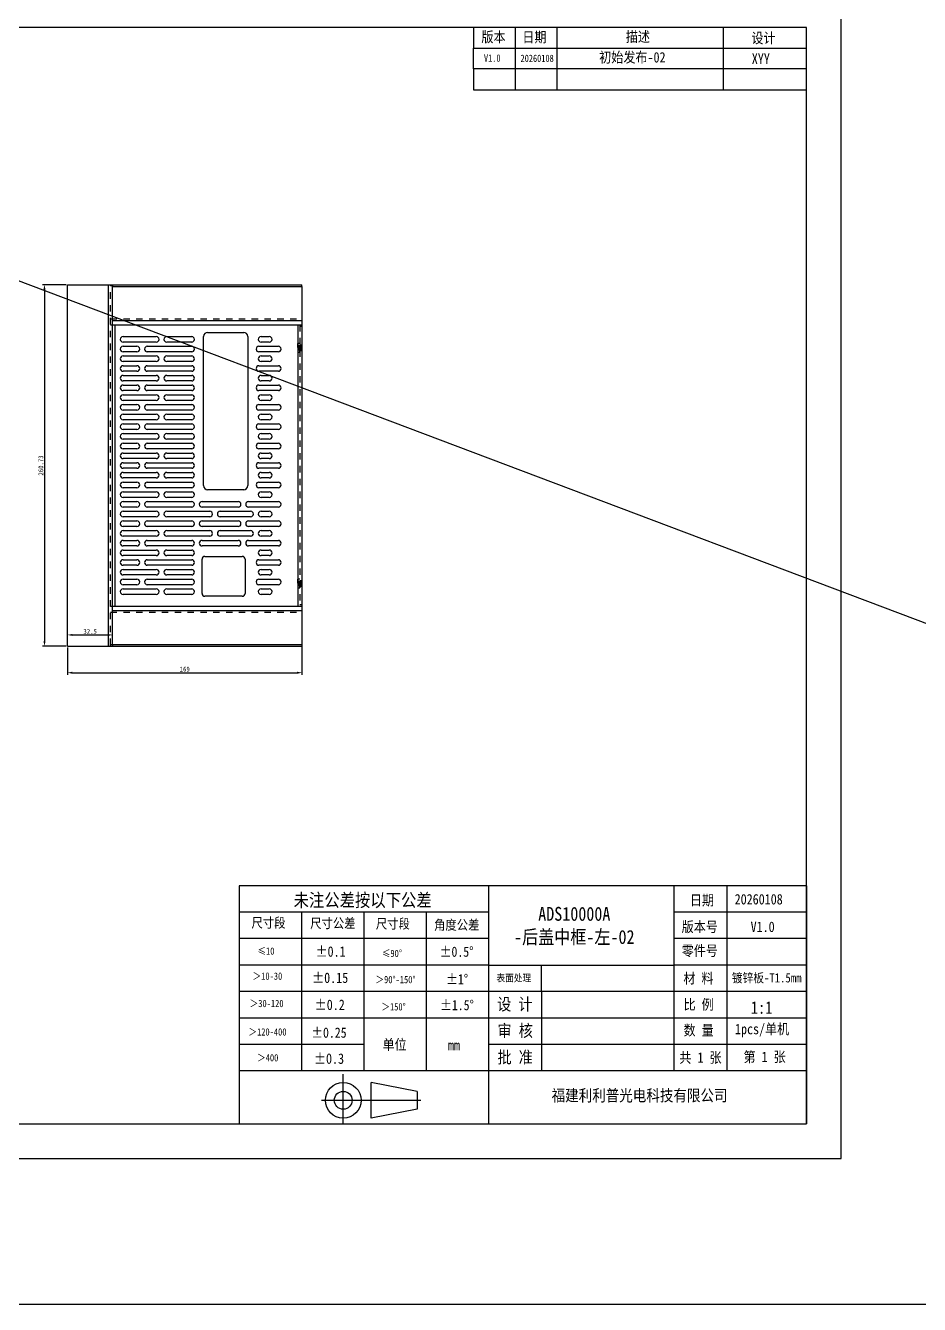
# Model space of a CAD drawing. Header units: millimetres. Extents: x -177 to 18421, y -5017 to 3255.
# Drawn here: x 9944 to 10588, y -305 to 617 of the extents above; entities that cross this region are included whole.
import ezdxf

# ---------------------------------------------------------------- set-up
doc = ezdxf.new("R2010")
doc.units = ezdxf.units.MM
doc.header["$LTSCALE"] = 46.255
doc.header["$PDMODE"] = 3
doc.header["$PDSIZE"] = 8
doc.linetypes.add('HIDDEN', pattern=[0.2, 0.1, -0.1])
doc.layers.get('0').update_dxf_attribs({"linetype": 'CONTINUOUS'})
doc.layers.get('Defpoints').update_dxf_attribs({"linetype": 'CONTINUOUS'})
doc.layers.add('02___PRT_ALL_AXES', color=7, linetype='CONTINUOUS')
doc.layers.add('DEFAULT_2', color=8, linetype='HIDDEN')
doc.styles.get("Standard").update_dxf_attribs({"font": 'txt', "width": 0.85})
doc.styles.add('TEXTSTYLE_1', font='gdt', dxfattribs={"width": 0.8})
doc.dimstyles.new('DIMSTYLE_1', dxfattribs={"dimtxt": 3.5, "dimasz": 3.5, "dimexe": 1.5, "dimexo": 1, "dimgap": 0.875, "dimtad": 1, "dimdsep": 46, "dimtxsty": 'Standard', "dimblk": '_FILLED', "dimcen": 0.09, "dimadec": 0, "dimazin": 0, "dimtp": 0.01, "dimtm": 0.01, "dimtfac": 1, "dimtofl": 0, "dimtmove": 0, "dimatfit": 3, "dimldrblk": '_FILLED', "dimfxl": 0, "dimtolj": 1, "dimarcsym": 0})

# ---------------------------------------------------------------- blocks, each defined once
blk = doc.blocks.new('_FILLED')
at = {"color": 0, "linetype": 'ByBlock'}
blk.add_solid([(0, 0), (-1, 0.21), (-1, -0.21)], dxfattribs=at)
blk = doc.blocks.new('*D163')
at = {"color": 0, "linetype": 'Continuous', "lineweight": -2, "transparency": 16777216}
for p, q in [((9972.97, 430.4), (9955.78, 430.4)), ((9957.28, 426.9), (9957.28, 173.17)), ((9972.97, 169.67), (9955.78, 169.67))]:
    blk.add_line(p, q, dxfattribs=at)
at = {"layer": 'Defpoints', "color": 0, "linetype": 'Continuous', "transparency": 16777216}
for p in [(9973.97, 430.4), (9957.28, 169.67), (9973.97, 169.67)]:
    blk.add_point(p, dxfattribs=at)
at = {"color": 0, "linetype": 'Continuous', "lineweight": -2, "transparency": 16777216, "xscale": 3.5, "yscale": 3.5, "zscale": 3.5}
for p, rotation in [((9957.28, 430.4), 90), ((9957.28, 169.67), 270)]:
    blk.add_blockref('_FILLED', p, dxfattribs=dict(at, rotation=rotation))
at = {"color": 0, "linetype": 'Continuous', "transparency": 16777216, "insert": (9952.9, 300.04), "char_height": 3.5, "width": 25.5, "attachment_point": 2, "rotation": 90}
blk.add_mtext('\\A1;260.73', dxfattribs=at)
blk = doc.blocks.new('*D164')
at = {"color": 0, "linetype": 'Continuous', "lineweight": -2, "transparency": 16777216}
for p, q in [((9973.97, 170.67), (9973.97, 179.28)), ((9977.47, 177.78), (10002.97, 177.78)), ((10006.47, 171.54), (10006.47, 179.28))]:
    blk.add_line(p, q, dxfattribs=at)
at = {"layer": 'Defpoints', "color": 0, "linetype": 'Continuous', "transparency": 16777216}
for p in [(10006.47, 177.78), (9973.97, 169.67), (10006.47, 170.54)]:
    blk.add_point(p, dxfattribs=at)
at = {"color": 0, "linetype": 'Continuous', "lineweight": -2, "transparency": 16777216, "xscale": 3.5, "yscale": 3.5, "zscale": 3.5, "rotation": 180}
blk.add_blockref('_FILLED', (9973.97, 177.78), dxfattribs=at)
at = {"color": 0, "linetype": 'Continuous', "lineweight": -2, "transparency": 16777216, "xscale": 3.5, "yscale": 3.5, "zscale": 3.5}
blk.add_blockref('_FILLED', (10006.47, 177.78), dxfattribs=at)
at = {"color": 0, "linetype": 'Continuous', "transparency": 16777216, "insert": (9990.22, 182.15), "char_height": 3.5, "width": 17, "attachment_point": 2}
blk.add_mtext('\\A1;32.5', dxfattribs=at)
blk = doc.blocks.new('*D167')
at = {"color": 0, "linetype": 'Continuous', "lineweight": -2, "transparency": 16777216}
for p, q in [((9973.97, 168.67), (9973.97, 149.03)), ((10142.97, 169.97), (10142.97, 149.03)), ((9977.47, 150.53), (10139.47, 150.53))]:
    blk.add_line(p, q, dxfattribs=at)
at = {"layer": 'Defpoints', "color": 0, "linetype": 'Continuous', "transparency": 16777216}
for p in [(9973.97, 169.67), (10142.97, 170.97), (10142.97, 150.53)]:
    blk.add_point(p, dxfattribs=at)
at = {"color": 0, "linetype": 'Continuous', "lineweight": -2, "transparency": 16777216, "xscale": 3.5, "yscale": 3.5, "zscale": 3.5, "rotation": 180}
blk.add_blockref('_FILLED', (9973.97, 150.53), dxfattribs=at)
at = {"color": 0, "linetype": 'Continuous', "lineweight": -2, "transparency": 16777216, "xscale": 3.5, "yscale": 3.5, "zscale": 3.5}
blk.add_blockref('_FILLED', (10142.97, 150.53), dxfattribs=at)
at = {"color": 0, "linetype": 'Continuous', "transparency": 16777216, "insert": (10058.47, 154.9), "char_height": 3.5, "width": 12.75, "attachment_point": 2}
blk.add_mtext('\\A1;169', dxfattribs=at)

msp = doc.modelspace()

# ---------------------------------------------------------------- linework, layer by layer
for p, q in [((3572.303, 2835.974), (11895.066, -305.175)), ((10296.826, 616.068), (10296.826, 571.068)), ((10326.826, 616.068), (10326.826, 571.068)), ((10446.826, 616.068), (10446.826, 571.068)), ((10506.826, -3.131), (10097.631, -3.131)), ((10097.631, -3.131), (10097.631, -174.932)), ((10277.631, -3.131), (10277.631, -174.932)), ((10411.19, -3.131), (10411.19, -136.754)), ((10449.559, -3.131), (10449.559, -136.118)), ((10506.826, -3.131), (10506.826, -174.932)), ((10277.631, -22.22), (10097.631, -22.22)), ((10142.631, -22.22), (10142.631, -136.728)), ((10187.631, -22.22), (10187.631, -136.728)), ((10232.631, -22.22), (10232.631, -136.728)), ((10506.826, -22.22), (10411.19, -22.22)), ((10277.631, -41.309), (10097.631, -41.309)), ((10506.826, -41.309), (10411.19, -41.309)), ((10277.631, -60.398), (10097.631, -60.398)), ((10277.631, -60.398), (10411.19, -60.398)), ((10315.809, -79.487), (10315.809, -60.398)), ((10506.826, -60.398), (10411.19, -60.398)), ((10277.631, -79.487), (10097.631, -79.487)), ((10506.826, -79.487), (10277.631, -79.487)), ((10315.809, -79.487), (10315.809, -136.754)), ((10506.826, -98.576), (10097.631, -98.576)), ((10187.631, -117.639), (10097.631, -117.639)), ((10506.826, -117.665), (10277.631, -117.665)), ((10277.631, -136.728), (10097.631, -136.728)), ((10506.826, -136.754), (10277.631, -136.754)), ((10226.064, -151.485), (10192.988, -145.05)), ((10226.064, -151.485), (10226.064, -164.356)), ((10226.064, -164.356), (10192.988, -170.791)), ((10097.631, -174.932), (10506.826, -174.932))]:
    msp.add_line(p, q)
at = {"color": 7, "linetype": 'Continuous'}
for p, q in [((10531.826, -199.932), (10531.826, 641.068)), ((10006.467, 429.105), (10006.467, 430.404)), ((10006.467, 430.404), (10142.967, 430.404)), ((10142.967, 429.105), (10142.967, 430.404)), ((10006.467, 170.971), (10006.467, 169.672)), ((10006.467, 169.672), (10142.967, 169.672)), ((10142.967, 170.971), (10142.967, 169.672)), ((9342.826, -199.932), (10531.826, -199.932))]:
    msp.add_line(p, q, dxfattribs=at)
at = {"color": 3, "linetype": 'Continuous'}
for p, q in [((9973.967, 169.672), (9973.967, 430.404)), ((9973.967, 430.404), (10006.065, 430.404)), ((10003.467, 169.672), (10003.467, 430.404)), ((10006.467, 170.971), (10006.467, 429.105)), ((10006.467, 429.105), (10142.967, 429.105)), ((10142.967, 429.105), (10142.967, 170.971)), ((10006.467, 404.625), (10142.967, 404.625)), ((10006.467, 401.421), (10142.967, 401.421)), ((10007.967, 401.421), (10007.967, 198.655)), ((10139.967, 401.421), (10139.967, 198.655)), ((10013.967, 393.021), (10037.967, 393.021)), ((10037.967, 389.021), (10013.967, 389.021)), ((10045.467, 393.021), (10063.467, 393.021)), ((10063.467, 389.021), (10045.467, 389.021)), ((10071.967, 285.538), (10071.967, 393.038)), ((10074.967, 396.038), (10100.967, 396.038)), ((10103.967, 393.038), (10103.967, 285.538)), ((10113.467, 393.021), (10119.467, 393.021)), ((10119.467, 389.021), (10113.467, 389.021)), ((10013.967, 386.021), (10023.967, 386.021)), ((10023.967, 382.021), (10013.967, 382.021)), ((10013.967, 379.021), (10037.967, 379.021)), ((10031.467, 386.021), (10063.467, 386.021)), ((10063.467, 382.021), (10031.467, 382.021)), ((10045.467, 379.021), (10063.467, 379.021)), ((10111.967, 386.021), (10125.967, 386.021)), ((10125.967, 382.021), (10111.967, 382.021)), ((10113.467, 379.021), (10119.467, 379.021)), ((10037.967, 375.021), (10013.967, 375.021)), ((10013.967, 372.021), (10023.967, 372.021)), ((10031.467, 372.021), (10063.467, 372.021)), ((10063.467, 375.021), (10045.467, 375.021)), ((10111.967, 372.021), (10125.967, 372.021)), ((10119.467, 375.021), (10113.467, 375.021)), ((10023.967, 368.021), (10013.967, 368.021)), ((10013.967, 365.021), (10037.967, 365.021)), ((10037.967, 361.021), (10013.967, 361.021)), ((10063.467, 368.021), (10031.467, 368.021)), ((10045.467, 365.021), (10063.467, 365.021)), ((10063.467, 361.021), (10045.467, 361.021)), ((10125.967, 368.021), (10111.967, 368.021)), ((10113.467, 365.021), (10119.467, 365.021)), ((10119.467, 361.021), (10113.467, 361.021)), ((10013.967, 358.021), (10023.967, 358.021)), ((10023.967, 354.021), (10013.967, 354.021)), ((10013.967, 351.021), (10037.967, 351.021)), ((10031.467, 358.021), (10063.467, 358.021)), ((10063.467, 354.021), (10031.467, 354.021)), ((10045.467, 351.021), (10063.467, 351.021)), ((10111.967, 358.021), (10125.967, 358.021)), ((10125.967, 354.021), (10111.967, 354.021)), ((10113.467, 351.021), (10119.467, 351.021)), ((10037.967, 347.021), (10013.967, 347.021)), ((10013.967, 344.021), (10023.967, 344.021)), ((10031.467, 344.021), (10063.467, 344.021)), ((10063.467, 347.021), (10045.467, 347.021)), ((10111.967, 344.021), (10125.967, 344.021)), ((10119.467, 347.021), (10113.467, 347.021)), ((10023.967, 340.021), (10013.967, 340.021)), ((10013.967, 337.021), (10037.967, 337.021)), ((10037.967, 333.021), (10013.967, 333.021)), ((10063.467, 340.021), (10031.467, 340.021)), ((10045.467, 337.021), (10063.467, 337.021)), ((10063.467, 333.021), (10045.467, 333.021)), ((10125.967, 340.021), (10111.967, 340.021)), ((10113.467, 337.021), (10119.467, 337.021)), ((10119.467, 333.021), (10113.467, 333.021)), ((10013.967, 330.021), (10023.967, 330.021)), ((10023.967, 326.021), (10013.967, 326.021)), ((10013.967, 323.021), (10037.967, 323.021)), ((10031.467, 330.021), (10063.467, 330.021)), ((10063.467, 326.021), (10031.467, 326.021)), ((10045.467, 323.021), (10063.467, 323.021)), ((10111.967, 330.021), (10125.967, 330.021)), ((10125.967, 326.021), (10111.967, 326.021)), ((10113.467, 323.021), (10119.467, 323.021)), ((10037.967, 319.021), (10013.967, 319.021)), ((10013.967, 316.021), (10023.967, 316.021)), ((10031.467, 316.021), (10063.467, 316.021)), ((10063.467, 319.021), (10045.467, 319.021)), ((10111.967, 316.021), (10125.967, 316.021)), ((10119.467, 319.021), (10113.467, 319.021)), ((10023.967, 312.021), (10013.967, 312.021)), ((10013.967, 309.021), (10037.967, 309.021)), ((10037.967, 305.021), (10013.967, 305.021)), ((10063.467, 312.021), (10031.467, 312.021)), ((10045.467, 309.021), (10063.467, 309.021)), ((10063.467, 305.021), (10045.467, 305.021)), ((10125.967, 312.021), (10111.967, 312.021)), ((10113.467, 309.021), (10119.467, 309.021)), ((10119.467, 305.021), (10113.467, 305.021)), ((10013.967, 302.021), (10023.967, 302.021)), ((10023.967, 298.021), (10013.967, 298.021)), ((10031.467, 302.021), (10063.467, 302.021)), ((10063.467, 298.021), (10031.467, 298.021)), ((10111.967, 302.021), (10125.967, 302.021)), ((10125.967, 298.021), (10111.967, 298.021)), ((10013.967, 295.021), (10037.967, 295.021)), ((10037.967, 291.021), (10013.967, 291.021)), ((10013.967, 288.021), (10023.967, 288.021)), ((10031.467, 288.021), (10063.467, 288.021)), ((10045.467, 295.021), (10063.467, 295.021)), ((10063.467, 291.021), (10045.467, 291.021)), ((10111.967, 288.021), (10125.967, 288.021)), ((10113.467, 295.021), (10119.467, 295.021)), ((10119.467, 291.021), (10113.467, 291.021)), ((10023.967, 284.021), (10013.967, 284.021)), ((10013.967, 281.021), (10037.967, 281.021)), ((10037.967, 277.021), (10013.967, 277.021)), ((10063.467, 284.021), (10031.467, 284.021)), ((10045.467, 281.021), (10063.467, 281.021)), ((10063.467, 277.021), (10045.467, 277.021)), ((10100.967, 282.538), (10074.967, 282.538)), ((10125.967, 284.021), (10111.967, 284.021)), ((10113.467, 281.021), (10119.467, 281.021)), ((10119.467, 277.021), (10113.467, 277.021)), ((10013.967, 274.021), (10023.967, 274.021)), ((10023.967, 270.021), (10013.967, 270.021)), ((10031.467, 274.021), (10063.467, 274.021)), ((10063.467, 270.021), (10031.467, 270.021)), ((10070.967, 274.021), (10096.967, 274.021)), ((10096.967, 270.021), (10070.967, 270.021)), ((10104.467, 274.021), (10125.967, 274.021)), ((10125.967, 270.021), (10104.467, 270.021)), ((10013.967, 267.021), (10037.967, 267.021)), ((10037.967, 263.021), (10013.967, 263.021)), ((10013.967, 260.021), (10023.967, 260.021)), ((10031.467, 260.021), (10063.467, 260.021)), ((10045.467, 267.021), (10076.467, 267.021)), ((10076.467, 263.021), (10045.467, 263.021)), ((10070.967, 260.021), (10096.967, 260.021)), ((10083.967, 267.021), (10105.967, 267.021)), ((10105.967, 263.021), (10083.967, 263.021)), ((10104.467, 260.021), (10125.967, 260.021)), ((10113.467, 267.021), (10119.467, 267.021)), ((10119.467, 263.021), (10113.467, 263.021)), ((10023.967, 256.021), (10013.967, 256.021)), ((10013.967, 253.021), (10037.967, 253.021)), ((10063.467, 256.021), (10031.467, 256.021)), ((10045.467, 253.021), (10076.467, 253.021)), ((10096.967, 256.021), (10070.967, 256.021)), ((10083.967, 253.021), (10105.967, 253.021)), ((10125.967, 256.021), (10104.467, 256.021)), ((10113.467, 253.021), (10119.467, 253.021)), ((10037.967, 249.021), (10013.967, 249.021)), ((10013.967, 246.021), (10023.967, 246.021)), ((10023.967, 242.021), (10013.967, 242.021)), ((10031.467, 246.021), (10063.467, 246.021)), ((10063.467, 242.021), (10031.467, 242.021)), ((10076.467, 249.021), (10045.467, 249.021)), ((10070.967, 246.021), (10096.967, 246.021)), ((10096.967, 242.021), (10070.967, 242.021)), ((10105.967, 249.021), (10083.967, 249.021)), ((10104.467, 246.021), (10125.967, 246.021)), ((10125.967, 242.021), (10104.467, 242.021)), ((10119.467, 249.021), (10113.467, 249.021)), ((10013.967, 239.021), (10037.967, 239.021)), ((10037.967, 235.021), (10013.967, 235.021)), ((10013.967, 232.021), (10023.967, 232.021)), ((10031.467, 232.021), (10063.467, 232.021)), ((10045.467, 239.021), (10063.467, 239.021)), ((10063.467, 235.021), (10045.467, 235.021)), ((10070.967, 207.638), (10070.967, 232.438)), ((10072.967, 234.438), (10099.967, 234.438)), ((10101.967, 232.438), (10101.967, 207.638)), ((10111.967, 232.021), (10125.967, 232.021)), ((10113.467, 239.021), (10119.467, 239.021)), ((10119.467, 235.021), (10113.467, 235.021)), ((10023.967, 228.021), (10013.967, 228.021)), ((10013.967, 225.021), (10037.967, 225.021)), ((10063.467, 228.021), (10031.467, 228.021)), ((10045.467, 225.021), (10063.467, 225.021)), ((10125.967, 228.021), (10111.967, 228.021)), ((10113.467, 225.021), (10119.467, 225.021)), ((10037.967, 221.021), (10013.967, 221.021)), ((10013.967, 218.021), (10023.967, 218.021)), ((10023.967, 214.021), (10013.967, 214.021)), ((10031.467, 218.021), (10063.467, 218.021)), ((10063.467, 214.021), (10031.467, 214.021)), ((10063.467, 221.021), (10045.467, 221.021)), ((10111.967, 218.021), (10125.967, 218.021)), ((10125.967, 214.021), (10111.967, 214.021)), ((10119.467, 221.021), (10113.467, 221.021)), ((10013.967, 211.021), (10037.967, 211.021)), ((10037.967, 207.021), (10013.967, 207.021)), ((10045.467, 211.021), (10063.467, 211.021)), ((10063.467, 207.021), (10045.467, 207.021)), ((10099.967, 205.638), (10072.967, 205.638)), ((10113.467, 211.021), (10119.467, 211.021)), ((10119.467, 207.021), (10113.467, 207.021)), ((10006.467, 198.655), (10142.967, 198.655)), ((10006.467, 195.451), (10142.967, 195.451)), ((9973.967, 169.672), (10006.065, 169.672)), ((10006.467, 170.971), (10142.967, 170.971))]:
    msp.add_line(p, q, dxfattribs=at)
at = {"lineweight": -3}
for p, q in [((10172.778, -174.371), (10172.778, -139.019)), ((10192.988, -170.791), (10192.988, -145.05)), ((10157.069, -157.921), (10228.854, -157.921))]:
    msp.add_line(p, q, dxfattribs=at)
msp.add_lwpolyline([(3572.303, 2835.974), (11895.066, 2835.974), (11895.066, -305.175), (3572.303, -305.175)], close=True)
at = {"color": 7, "linetype": 'Continuous'}
msp.add_lwpolyline([(9367.826, -174.932), (10506.826, -174.932), (10506.826, 616.068), (9367.826, 616.068)], close=True, dxfattribs=at)
for points in [[(10506.826, 586.068), (10266.826, 586.068), (10266.826, 571.068), (10506.826, 571.068), (10506.826, 616.068), (10266.826, 616.068), (10266.826, 601.068)], [(10266.826, 586.068), (10266.826, 601.068), (10506.826, 601.068)]]:
    msp.add_lwpolyline(points)
at = {"lineweight": -3}
for radius in [12.871, 6.435]:
    msp.add_circle((10172.778, -157.921), radius, dxfattribs=at)
at = {"color": 3, "linetype": 'Continuous'}
for centre, radius, start, end in [((10013.967, 391.021), 2, 90, 270), ((10037.967, 391.021), 2, 270, 90), ((10045.467, 391.021), 2, 90, 270), ((10063.467, 391.021), 2, 270, 90), ((10074.967, 393.038), 3, 90, 180), ((10100.967, 393.038), 3, 0, 90), ((10113.467, 391.021), 2, 90, 270), ((10119.467, 391.021), 2, 270, 90), ((10013.967, 384.021), 2, 90, 270), ((10013.967, 377.021), 2, 90, 270), ((10023.967, 384.021), 2, 270, 90), ((10031.467, 384.021), 2, 90, 270), ((10037.967, 377.021), 2, 270, 90), ((10045.467, 377.021), 2, 90, 270), ((10063.467, 384.021), 2, 270, 90), ((10063.467, 377.021), 2, 270, 90), ((10111.967, 384.021), 2, 90, 270), ((10113.467, 377.021), 2, 90, 270), ((10119.467, 377.021), 2, 270, 90), ((10125.967, 384.021), 2, 270, 90), ((10013.967, 370.021), 2, 90, 270), ((10023.967, 370.021), 2, 270, 90), ((10031.467, 370.021), 2, 90, 270), ((10063.467, 370.021), 2, 270, 90), ((10111.967, 370.021), 2, 90, 270), ((10125.967, 370.021), 2, 270, 90), ((10013.967, 363.021), 2, 90, 270), ((10037.967, 363.021), 2, 270, 90), ((10045.467, 363.021), 2, 90, 270), ((10063.467, 363.021), 2, 270, 90), ((10113.467, 363.021), 2, 90, 270), ((10119.467, 363.021), 2, 270, 90), ((10013.967, 356.021), 2, 90, 270), ((10013.967, 349.021), 2, 90, 270), ((10023.967, 356.021), 2, 270, 90), ((10031.467, 356.021), 2, 90, 270), ((10037.967, 349.021), 2, 270, 90), ((10045.467, 349.021), 2, 90, 270), ((10063.467, 356.021), 2, 270, 90), ((10063.467, 349.021), 2, 270, 90), ((10111.967, 356.021), 2, 90, 270), ((10113.467, 349.021), 2, 90, 270), ((10119.467, 349.021), 2, 270, 90), ((10125.967, 356.021), 2, 270, 90), ((10013.967, 342.021), 2, 90, 270), ((10023.967, 342.021), 2, 270, 90), ((10031.467, 342.021), 2, 90, 270), ((10063.467, 342.021), 2, 270, 90), ((10111.967, 342.021), 2, 90, 270), ((10125.967, 342.021), 2, 270, 90), ((10013.967, 335.021), 2, 90, 270), ((10037.967, 335.021), 2, 270, 90), ((10045.467, 335.021), 2, 90, 270), ((10063.467, 335.021), 2, 270, 90), ((10113.467, 335.021), 2, 90, 270), ((10119.467, 335.021), 2, 270, 90), ((10013.967, 328.021), 2, 90, 270), ((10013.967, 321.021), 2, 90, 270), ((10023.967, 328.021), 2, 270, 90), ((10031.467, 328.021), 2, 90, 270), ((10037.967, 321.021), 2, 270, 90), ((10045.467, 321.021), 2, 90, 270), ((10063.467, 328.021), 2, 270, 90), ((10063.467, 321.021), 2, 270, 90), ((10111.967, 328.021), 2, 90, 270), ((10113.467, 321.021), 2, 90, 270), ((10119.467, 321.021), 2, 270, 90), ((10125.967, 328.021), 2, 270, 90), ((10013.967, 314.021), 2, 90, 270), ((10023.967, 314.021), 2, 270, 90), ((10031.467, 314.021), 2, 90, 270), ((10063.467, 314.021), 2, 270, 90), ((10111.967, 314.021), 2, 90, 270), ((10125.967, 314.021), 2, 270, 90), ((10013.967, 307.021), 2, 90, 270), ((10037.967, 307.021), 2, 270, 90), ((10045.467, 307.021), 2, 90, 270), ((10063.467, 307.021), 2, 270, 90), ((10113.467, 307.021), 2, 90, 270), ((10119.467, 307.021), 2, 270, 90), ((10013.967, 300.021), 2, 90, 270), ((10023.967, 300.021), 2, 270, 90), ((10031.467, 300.021), 2, 90, 270), ((10063.467, 300.021), 2, 270, 90), ((10111.967, 300.021), 2, 90, 270), ((10125.967, 300.021), 2, 270, 90), ((10013.967, 293.021), 2, 90, 270), ((10013.967, 286.021), 2, 90, 270), ((10023.967, 286.021), 2, 270, 90), ((10031.467, 286.021), 2, 90, 270), ((10037.967, 293.021), 2, 270, 90), ((10045.467, 293.021), 2, 90, 270), ((10063.467, 293.021), 2, 270, 90), ((10063.467, 286.021), 2, 270, 90), ((10111.967, 286.021), 2, 90, 270), ((10113.467, 293.021), 2, 90, 270), ((10119.467, 293.021), 2, 270, 90), ((10125.967, 286.021), 2, 270, 90), ((10013.967, 279.021), 2, 90, 270), ((10037.967, 279.021), 2, 270, 90), ((10045.467, 279.021), 2, 90, 270), ((10063.467, 279.021), 2, 270, 90), ((10074.967, 285.538), 3, 180, 270), ((10100.967, 285.538), 3, 270, 0), ((10113.467, 279.021), 2, 90, 270), ((10119.467, 279.021), 2, 270, 90), ((10013.967, 272.021), 2, 90, 270), ((10023.967, 272.021), 2, 270, 90), ((10031.467, 272.021), 2, 90, 270), ((10063.467, 272.021), 2, 270, 90), ((10070.967, 272.021), 2, 90, 270), ((10096.967, 272.021), 2, 270, 90), ((10104.467, 272.021), 2, 90, 270), ((10125.967, 272.021), 2, 270, 90), ((10013.967, 265.021), 2, 90, 270), ((10013.967, 258.021), 2, 90, 270), ((10023.967, 258.021), 2, 270, 90), ((10031.467, 258.021), 2, 90, 270), ((10037.967, 265.021), 2, 270, 90), ((10045.467, 265.021), 2, 90, 270), ((10063.467, 258.021), 2, 270, 90), ((10070.967, 258.021), 2, 90, 270), ((10076.467, 265.021), 2, 270, 90), ((10083.967, 265.021), 2, 90, 270), ((10096.967, 258.021), 2, 270, 90), ((10104.467, 258.021), 2, 90, 270), ((10105.967, 265.021), 2, 270, 90), ((10113.467, 265.021), 2, 90, 270), ((10119.467, 265.021), 2, 270, 90), ((10125.967, 258.021), 2, 270, 90), ((10013.967, 251.021), 2, 90, 270), ((10037.967, 251.021), 2, 270, 90), ((10045.467, 251.021), 2, 90, 270), ((10076.467, 251.021), 2, 270, 90), ((10083.967, 251.021), 2, 90, 270), ((10105.967, 251.021), 2, 270, 90), ((10113.467, 251.021), 2, 90, 270), ((10119.467, 251.021), 2, 270, 90), ((10013.967, 244.021), 2, 90, 270), ((10023.967, 244.021), 2, 270, 90), ((10031.467, 244.021), 2, 90, 270), ((10063.467, 244.021), 2, 270, 90), ((10070.967, 244.021), 2, 90, 270), ((10096.967, 244.021), 2, 270, 90), ((10104.467, 244.021), 2, 90, 270), ((10125.967, 244.021), 2, 270, 90), ((10013.967, 237.021), 2, 90, 270), ((10013.967, 230.021), 2, 90, 270), ((10023.967, 230.021), 2, 270, 90), ((10031.467, 230.021), 2, 90, 270), ((10037.967, 237.021), 2, 270, 90), ((10045.467, 237.021), 2, 90, 270), ((10063.467, 237.021), 2, 270, 90), ((10063.467, 230.021), 2, 270, 90), ((10072.967, 232.438), 2, 90, 180), ((10099.967, 232.438), 2, 0, 90), ((10111.967, 230.021), 2, 90, 270), ((10113.467, 237.021), 2, 90, 270), ((10119.467, 237.021), 2, 270, 90), ((10125.967, 230.021), 2, 270, 90), ((10013.967, 223.021), 2, 90, 270), ((10037.967, 223.021), 2, 270, 90), ((10045.467, 223.021), 2, 90, 270), ((10063.467, 223.021), 2, 270, 90), ((10113.467, 223.021), 2, 90, 270), ((10119.467, 223.021), 2, 270, 90), ((10013.967, 216.021), 2, 90, 270), ((10023.967, 216.021), 2, 270, 90), ((10031.467, 216.021), 2, 90, 270), ((10063.467, 216.021), 2, 270, 90), ((10111.967, 216.021), 2, 90, 270), ((10125.967, 216.021), 2, 270, 90), ((10013.967, 209.021), 2, 90, 270), ((10037.967, 209.021), 2, 270, 90), ((10045.467, 209.021), 2, 90, 270), ((10063.467, 209.021), 2, 270, 90), ((10072.967, 207.638), 2, 180, 270), ((10099.967, 207.638), 2, 270, 0), ((10113.467, 209.021), 2, 90, 270), ((10119.467, 209.021), 2, 270, 90)]:
    msp.add_arc(centre, radius, start, end, dxfattribs=at)
for points in [[(10006.065, 430.404), (10006.183, 430.286), (10006.287, 430.15), (10006.359, 429.999)], [(10006.065, 169.672), (10006.183, 169.79), (10006.287, 169.927), (10006.359, 170.077)]]:
    msp.add_open_spline(points, degree=3, dxfattribs=at)
at = {"layer": '02___PRT_ALL_AXES', "color": 8, "linetype": 'HIDDEN'}
for p, q in [((10139.967, 388.213), (10141.467, 388.213)), ((10141.467, 381.863), (10141.467, 388.213)), ((10139.967, 385.038), (10139.967, 381.863)), ((10139.967, 381.863), (10141.467, 381.863)), ((10140.267, 386.538), (10142.837, 386.538)), ((10140.267, 383.538), (10142.837, 383.538)), ((10141.467, 387.148), (10142.317, 387.148)), ((10141.467, 387.138), (10142.967, 387.138)), ((10142.967, 385.038), (10141.467, 385.038)), ((10141.467, 382.938), (10142.967, 382.938)), ((10141.467, 382.928), (10142.317, 382.928)), ((10142.317, 386.948), (10142.707, 387.148)), ((10142.317, 382.928), (10142.317, 387.148)), ((10142.317, 383.128), (10142.707, 382.928)), ((10142.707, 387.148), (10142.707, 382.928)), ((10142.707, 387.148), (10142.837, 387.148)), ((10142.707, 382.928), (10142.837, 382.928)), ((10142.837, 382.928), (10142.837, 387.148)), ((10142.967, 382.938), (10142.967, 387.138)), ((10139.967, 218.213), (10141.467, 218.213)), ((10139.967, 215.038), (10139.967, 211.863)), ((10140.267, 216.538), (10142.837, 216.538)), ((10140.267, 213.538), (10142.837, 213.538)), ((10141.467, 211.863), (10141.467, 218.213)), ((10141.467, 217.148), (10142.317, 217.148)), ((10141.467, 217.138), (10142.967, 217.138)), ((10142.967, 215.038), (10141.467, 215.038)), ((10141.467, 212.938), (10142.967, 212.938)), ((10141.467, 212.928), (10142.317, 212.928)), ((10142.317, 212.928), (10142.317, 217.148)), ((10142.317, 216.948), (10142.707, 217.148)), ((10142.317, 213.128), (10142.707, 212.928)), ((10142.707, 217.148), (10142.837, 217.148)), ((10142.707, 217.148), (10142.707, 212.928)), ((10142.707, 212.928), (10142.837, 212.928)), ((10142.837, 212.928), (10142.837, 217.148)), ((10142.967, 212.938), (10142.967, 217.138)), ((10139.967, 211.863), (10141.467, 211.863))]:
    msp.add_line(p, q, dxfattribs=at)
at = {"layer": 'DEFAULT_2', "color": 8, "linetype": 'HIDDEN'}
for p, q in [((10004.967, 170.538), (10004.967, 429.538)), ((10006.467, 429.538), (10004.967, 429.538)), ((10004.967, 405.925), (10142.967, 405.925)), ((10004.967, 401.421), (10006.467, 401.421)), ((10141.467, 401.421), (10141.467, 198.655)), ((10141.467, 400.421), (10142.967, 400.421)), ((10139.967, 388.062), (10140.017, 388.062)), ((10139.967, 387.97), (10140.017, 387.97)), ((10139.967, 387.894), (10140.017, 387.894)), ((10139.967, 387.84), (10140.017, 387.84)), ((10139.967, 387.803), (10140.017, 387.803)), ((10139.967, 387.522), (10140.017, 387.522)), ((10139.967, 387.472), (10140.017, 387.472)), ((10140.017, 385.775), (10140.017, 388.062)), ((10139.967, 387.457), (10140.017, 387.457)), ((10139.967, 387.439), (10140.017, 387.439)), ((10139.967, 387.398), (10140.017, 387.398)), ((10139.967, 387.396), (10140.017, 387.396)), ((10139.967, 387.392), (10140.017, 387.392)), ((10139.967, 387.391), (10140.017, 387.391)), ((10139.967, 387.373), (10140.017, 387.373)), ((10139.967, 387.37), (10140.017, 387.37)), ((10139.967, 387.366), (10140.017, 387.366)), ((10139.967, 387.364), (10140.017, 387.364)), ((10139.967, 387.362), (10140.017, 387.362)), ((10139.967, 387.358), (10140.017, 387.358)), ((10139.967, 387.33), (10140.017, 387.33)), ((10139.967, 387.324), (10140.017, 387.324)), ((10139.967, 387.317), (10140.017, 387.317)), ((10139.967, 387.315), (10140.017, 387.315)), ((10139.967, 387.303), (10140.017, 387.303)), ((10139.967, 387.287), (10140.017, 387.287)), ((10139.967, 387.281), (10140.017, 387.281)), ((10139.967, 387.274), (10140.017, 387.274)), ((10139.967, 387.274), (10140.017, 387.274)), ((10139.967, 387.262), (10140.017, 387.262)), ((10139.967, 387.262), (10140.017, 387.262)), ((10139.967, 387.254), (10140.017, 387.254)), ((10139.967, 387.236), (10140.017, 387.236)), ((10139.967, 387.219), (10140.017, 387.219)), ((10139.967, 387.219), (10140.017, 387.219)), ((10139.967, 387.208), (10140.017, 387.208)), ((10139.967, 387.195), (10140.017, 387.195)), ((10139.967, 387.192), (10140.017, 387.192)), ((10139.967, 387.189), (10140.017, 387.189)), ((10139.967, 387.177), (10140.017, 387.177)), ((10139.967, 387.177), (10140.017, 387.177)), ((10139.967, 387.169), (10140.017, 387.169)), ((10139.967, 387.165), (10140.017, 387.165)), ((10139.967, 387.147), (10140.017, 387.147)), ((10139.967, 387.144), (10140.017, 387.144)), ((10139.967, 387.143), (10140.017, 387.143)), ((10139.967, 387.14), (10140.017, 387.14)), ((10139.967, 387.132), (10140.017, 387.132)), ((10139.967, 387.129), (10140.017, 387.129)), ((10139.967, 387.121), (10140.017, 387.121)), ((10139.967, 387.119), (10140.017, 387.119)), ((10139.967, 387.096), (10140.017, 387.096)), ((10139.967, 387.084), (10140.017, 387.084)), ((10139.967, 387.071), (10140.017, 387.071)), ((10139.967, 387.069), (10140.017, 387.069)), ((10139.967, 387.061), (10140.017, 387.061)), ((10139.967, 387.057), (10140.017, 387.057)), ((10139.967, 387.055), (10140.017, 387.055)), ((10139.967, 387.052), (10140.017, 387.052)), ((10139.967, 387.043), (10140.017, 387.043)), ((10139.967, 387.04), (10140.017, 387.04)), ((10139.967, 387.017), (10140.017, 387.017)), ((10139.967, 387.014), (10140.017, 387.014)), ((10139.967, 386.982), (10140.017, 386.982)), ((10139.967, 386.976), (10140.017, 386.976)), ((10139.967, 386.962), (10140.017, 386.962)), ((10139.967, 386.961), (10140.017, 386.961)), ((10139.967, 386.955), (10140.017, 386.955)), ((10139.967, 386.93), (10140.017, 386.93)), ((10139.967, 386.92), (10140.017, 386.92)), ((10139.967, 386.918), (10140.017, 386.918)), ((10139.967, 386.887), (10140.017, 386.887)), ((10139.967, 386.877), (10140.017, 386.877)), ((10139.967, 386.86), (10140.017, 386.86)), ((10140.267, 386.538), (10139.967, 386.838)), ((10139.967, 386.823), (10140.017, 386.823)), ((10139.967, 386.815), (10140.017, 386.815)), ((10139.967, 386.767), (10140.017, 386.767)), ((10139.967, 386.764), (10140.017, 386.764)), ((10139.967, 386.708), (10140.017, 386.708)), ((10139.967, 386.698), (10140.017, 386.698)), ((10139.967, 386.68), (10140.017, 386.68)), ((10139.967, 386.674), (10140.017, 386.674)), ((10139.967, 386.667), (10140.017, 386.667)), ((10139.967, 386.651), (10140.017, 386.651)), ((10139.967, 386.646), (10140.017, 386.646)), ((10139.967, 386.637), (10140.017, 386.637)), ((10139.967, 386.623), (10140.017, 386.623)), ((10139.967, 386.605), (10140.017, 386.605)), ((10139.967, 386.584), (10140.017, 386.584)), ((10139.967, 386.58), (10140.017, 386.58)), ((10139.967, 386.571), (10140.017, 386.571)), ((10139.967, 386.56), (10140.017, 386.56)), ((10139.967, 386.557), (10140.017, 386.557)), ((10139.967, 386.426), (10140.017, 386.426)), ((10139.967, 386.425), (10140.017, 386.425)), ((10139.967, 386.384), (10140.017, 386.384)), ((10139.967, 386.357), (10140.017, 386.357)), ((10139.967, 386.287), (10140.017, 386.287)), ((10139.967, 386.036), (10140.017, 386.036)), ((10139.967, 385.976), (10140.017, 385.976)), ((10139.967, 385.962), (10140.017, 385.962)), ((10139.967, 385.94), (10140.017, 385.94)), ((10139.967, 385.865), (10140.017, 385.865)), ((10139.967, 385.811), (10140.017, 385.811)), ((10139.967, 385.775), (10140.017, 385.775)), ((10139.967, 385.58), (10140.017, 385.58)), ((10139.967, 385.569), (10140.017, 385.569)), ((10139.967, 385.564), (10140.017, 385.564)), ((10139.967, 385.535), (10140.017, 385.535)), ((10139.967, 385.524), (10140.017, 385.524)), ((10139.967, 385.503), (10140.017, 385.503)), ((10139.967, 385.497), (10140.017, 385.497)), ((10139.967, 385.486), (10140.017, 385.486)), ((10139.967, 385.485), (10140.017, 385.485)), ((10139.967, 385.478), (10140.017, 385.478)), ((10139.967, 385.476), (10140.017, 385.476)), ((10139.967, 385.467), (10140.017, 385.467)), ((10139.967, 385.465), (10140.017, 385.465)), ((10139.967, 385.453), (10140.017, 385.453)), ((10139.967, 385.423), (10140.017, 385.423)), ((10139.967, 385.422), (10140.017, 385.422)), ((10139.967, 385.421), (10140.017, 385.421)), ((10139.967, 385.419), (10140.017, 385.419)), ((10139.967, 385.412), (10140.017, 385.412)), ((10139.967, 385.405), (10140.017, 385.405)), ((10139.967, 385.395), (10140.017, 385.395)), ((10139.967, 385.371), (10140.017, 385.371)), ((10139.967, 385.366), (10140.017, 385.366)), ((10139.967, 385.364), (10140.017, 385.364)), ((10139.967, 385.358), (10140.017, 385.358)), ((10139.967, 385.326), (10140.017, 385.326)), ((10139.967, 385.318), (10140.017, 385.318)), ((10139.967, 385.306), (10140.017, 385.306)), ((10139.967, 385.3), (10140.017, 385.3)), ((10139.967, 385.297), (10140.017, 385.297)), ((10139.967, 385.283), (10140.017, 385.283)), ((10139.967, 385.255), (10140.017, 385.255)), ((10139.967, 385.254), (10140.017, 385.254)), ((10139.967, 385.251), (10140.017, 385.251)), ((10139.967, 385.245), (10140.017, 385.245)), ((10139.967, 385.244), (10140.017, 385.244)), ((10139.967, 385.238), (10140.017, 385.238)), ((10139.967, 385.216), (10140.017, 385.216)), ((10139.967, 385.21), (10140.017, 385.21)), ((10139.967, 385.202), (10140.017, 385.202)), ((10139.967, 385.19), (10140.017, 385.19)), ((10139.967, 385.186), (10140.017, 385.186)), ((10139.967, 385.184), (10140.017, 385.184)), ((10139.967, 385.182), (10140.017, 385.182)), ((10139.967, 385.178), (10140.017, 385.178)), ((10139.967, 385.145), (10140.017, 385.145)), ((10139.967, 385.137), (10140.017, 385.137)), ((10139.967, 385.132), (10140.017, 385.132)), ((10139.967, 385.116), (10140.017, 385.116)), ((10139.967, 385.11), (10140.017, 385.11)), ((10139.967, 385.105), (10140.017, 385.105)), ((10139.967, 385.101), (10140.017, 385.101)), ((10140.267, 383.538), (10139.967, 383.238)), ((10140.017, 385.101), (10140.017, 385.58)), ((10140.267, 386.538), (10140.267, 383.538)), ((10139.967, 218.062), (10140.017, 218.062)), ((10139.967, 217.97), (10140.017, 217.97)), ((10139.967, 217.894), (10140.017, 217.894)), ((10139.967, 217.84), (10140.017, 217.84)), ((10139.967, 217.803), (10140.017, 217.803)), ((10139.967, 217.522), (10140.017, 217.522)), ((10139.967, 217.472), (10140.017, 217.472)), ((10139.967, 217.457), (10140.017, 217.457)), ((10139.967, 217.439), (10140.017, 217.439)), ((10139.967, 217.398), (10140.017, 217.398)), ((10139.967, 217.396), (10140.017, 217.396)), ((10139.967, 217.392), (10140.017, 217.392)), ((10139.967, 217.391), (10140.017, 217.391)), ((10139.967, 217.373), (10140.017, 217.373)), ((10139.967, 217.37), (10140.017, 217.37)), ((10139.967, 217.366), (10140.017, 217.366)), ((10139.967, 217.364), (10140.017, 217.364)), ((10139.967, 217.362), (10140.017, 217.362)), ((10139.967, 217.358), (10140.017, 217.358)), ((10139.967, 217.33), (10140.017, 217.33)), ((10139.967, 217.324), (10140.017, 217.324)), ((10139.967, 217.317), (10140.017, 217.317)), ((10139.967, 217.315), (10140.017, 217.315)), ((10139.967, 217.303), (10140.017, 217.303)), ((10139.967, 217.287), (10140.017, 217.287)), ((10139.967, 217.281), (10140.017, 217.281)), ((10139.967, 217.274), (10140.017, 217.274)), ((10139.967, 217.274), (10140.017, 217.274)), ((10139.967, 217.262), (10140.017, 217.262)), ((10139.967, 217.262), (10140.017, 217.262)), ((10139.967, 217.254), (10140.017, 217.254)), ((10139.967, 217.236), (10140.017, 217.236)), ((10139.967, 217.219), (10140.017, 217.219)), ((10139.967, 217.219), (10140.017, 217.219)), ((10139.967, 217.208), (10140.017, 217.208)), ((10139.967, 217.195), (10140.017, 217.195)), ((10139.967, 217.192), (10140.017, 217.192)), ((10139.967, 217.189), (10140.017, 217.189)), ((10139.967, 217.177), (10140.017, 217.177)), ((10139.967, 217.177), (10140.017, 217.177)), ((10139.967, 217.169), (10140.017, 217.169)), ((10139.967, 217.165), (10140.017, 217.165)), ((10139.967, 217.147), (10140.017, 217.147)), ((10139.967, 217.144), (10140.017, 217.144)), ((10139.967, 217.143), (10140.017, 217.143)), ((10139.967, 217.14), (10140.017, 217.14)), ((10139.967, 217.132), (10140.017, 217.132)), ((10139.967, 217.129), (10140.017, 217.129)), ((10139.967, 217.121), (10140.017, 217.121)), ((10139.967, 217.119), (10140.017, 217.119)), ((10139.967, 217.096), (10140.017, 217.096)), ((10139.967, 217.084), (10140.017, 217.084)), ((10139.967, 217.071), (10140.017, 217.071)), ((10139.967, 217.069), (10140.017, 217.069)), ((10139.967, 217.061), (10140.017, 217.061)), ((10139.967, 217.057), (10140.017, 217.057)), ((10139.967, 217.055), (10140.017, 217.055)), ((10139.967, 217.052), (10140.017, 217.052)), ((10139.967, 217.043), (10140.017, 217.043)), ((10139.967, 217.04), (10140.017, 217.04)), ((10139.967, 217.017), (10140.017, 217.017)), ((10139.967, 217.014), (10140.017, 217.014)), ((10139.967, 216.982), (10140.017, 216.982)), ((10139.967, 216.976), (10140.017, 216.976)), ((10139.967, 216.962), (10140.017, 216.962)), ((10139.967, 216.961), (10140.017, 216.961)), ((10139.967, 216.955), (10140.017, 216.955)), ((10139.967, 216.93), (10140.017, 216.93)), ((10139.967, 216.92), (10140.017, 216.92)), ((10139.967, 216.918), (10140.017, 216.918)), ((10139.967, 216.887), (10140.017, 216.887)), ((10139.967, 216.877), (10140.017, 216.877)), ((10139.967, 216.86), (10140.017, 216.86)), ((10140.267, 216.538), (10139.967, 216.838)), ((10139.967, 216.823), (10140.017, 216.823)), ((10139.967, 216.815), (10140.017, 216.815)), ((10139.967, 216.767), (10140.017, 216.767)), ((10139.967, 216.764), (10140.017, 216.764)), ((10139.967, 216.708), (10140.017, 216.708)), ((10139.967, 216.698), (10140.017, 216.698)), ((10139.967, 216.68), (10140.017, 216.68)), ((10139.967, 216.674), (10140.017, 216.674)), ((10139.967, 216.667), (10140.017, 216.667)), ((10139.967, 216.651), (10140.017, 216.651)), ((10139.967, 216.646), (10140.017, 216.646)), ((10139.967, 216.637), (10140.017, 216.637)), ((10139.967, 216.623), (10140.017, 216.623)), ((10139.967, 216.605), (10140.017, 216.605)), ((10139.967, 216.584), (10140.017, 216.584)), ((10139.967, 216.58), (10140.017, 216.58)), ((10139.967, 216.571), (10140.017, 216.571)), ((10139.967, 216.56), (10140.017, 216.56)), ((10139.967, 216.557), (10140.017, 216.557)), ((10139.967, 216.426), (10140.017, 216.426)), ((10139.967, 216.425), (10140.017, 216.425)), ((10139.967, 216.384), (10140.017, 216.384)), ((10139.967, 216.357), (10140.017, 216.357)), ((10139.967, 216.287), (10140.017, 216.287)), ((10139.967, 216.036), (10140.017, 216.036)), ((10139.967, 215.976), (10140.017, 215.976)), ((10139.967, 215.962), (10140.017, 215.962)), ((10139.967, 215.94), (10140.017, 215.94)), ((10139.967, 215.865), (10140.017, 215.865)), ((10139.967, 215.811), (10140.017, 215.811)), ((10139.967, 215.775), (10140.017, 215.775)), ((10139.967, 215.58), (10140.017, 215.58)), ((10139.967, 215.569), (10140.017, 215.569)), ((10139.967, 215.564), (10140.017, 215.564)), ((10139.967, 215.535), (10140.017, 215.535)), ((10139.967, 215.524), (10140.017, 215.524)), ((10139.967, 215.503), (10140.017, 215.503)), ((10139.967, 215.497), (10140.017, 215.497)), ((10139.967, 215.486), (10140.017, 215.486)), ((10139.967, 215.485), (10140.017, 215.485)), ((10139.967, 215.478), (10140.017, 215.478)), ((10139.967, 215.476), (10140.017, 215.476)), ((10139.967, 215.467), (10140.017, 215.467)), ((10139.967, 215.465), (10140.017, 215.465)), ((10139.967, 215.453), (10140.017, 215.453)), ((10139.967, 215.423), (10140.017, 215.423)), ((10139.967, 215.422), (10140.017, 215.422)), ((10139.967, 215.421), (10140.017, 215.421)), ((10139.967, 215.419), (10140.017, 215.419)), ((10139.967, 215.412), (10140.017, 215.412)), ((10139.967, 215.405), (10140.017, 215.405)), ((10139.967, 215.395), (10140.017, 215.395)), ((10139.967, 215.371), (10140.017, 215.371)), ((10139.967, 215.366), (10140.017, 215.366)), ((10139.967, 215.364), (10140.017, 215.364)), ((10139.967, 215.358), (10140.017, 215.358)), ((10139.967, 215.326), (10140.017, 215.326)), ((10139.967, 215.318), (10140.017, 215.318)), ((10139.967, 215.306), (10140.017, 215.306)), ((10139.967, 215.3), (10140.017, 215.3)), ((10139.967, 215.297), (10140.017, 215.297)), ((10139.967, 215.283), (10140.017, 215.283)), ((10139.967, 215.255), (10140.017, 215.255)), ((10139.967, 215.254), (10140.017, 215.254)), ((10139.967, 215.251), (10140.017, 215.251)), ((10139.967, 215.245), (10140.017, 215.245)), ((10139.967, 215.244), (10140.017, 215.244)), ((10139.967, 215.238), (10140.017, 215.238)), ((10139.967, 215.216), (10140.017, 215.216)), ((10139.967, 215.21), (10140.017, 215.21)), ((10139.967, 215.202), (10140.017, 215.202)), ((10139.967, 215.19), (10140.017, 215.19)), ((10139.967, 215.186), (10140.017, 215.186)), ((10139.967, 215.184), (10140.017, 215.184)), ((10139.967, 215.182), (10140.017, 215.182)), ((10139.967, 215.178), (10140.017, 215.178)), ((10139.967, 215.145), (10140.017, 215.145)), ((10139.967, 215.137), (10140.017, 215.137)), ((10139.967, 215.132), (10140.017, 215.132)), ((10139.967, 215.116), (10140.017, 215.116)), ((10139.967, 215.11), (10140.017, 215.11)), ((10139.967, 215.105), (10140.017, 215.105)), ((10139.967, 215.101), (10140.017, 215.101)), ((10140.267, 213.538), (10139.967, 213.238)), ((10140.017, 215.775), (10140.017, 218.062)), ((10140.017, 215.101), (10140.017, 215.58)), ((10140.267, 216.538), (10140.267, 213.538)), ((10004.967, 198.655), (10006.467, 198.655)), ((10004.967, 194.152), (10142.967, 194.152)), ((10141.467, 199.655), (10142.967, 199.655)), ((10006.467, 170.538), (10004.967, 170.538))]:
    msp.add_line(p, q, dxfattribs=at)
for points in [[(10004.766, 430.404), (10004.797, 430.341), (10004.915, 430.067), (10004.967, 429.765), (10004.967, 429.538)], [(10004.766, 169.672), (10004.797, 169.735), (10004.915, 170.009), (10004.967, 170.311), (10004.967, 170.538)]]:
    msp.add_open_spline(points, degree=3, knots=[0, 0, 0, 0, 0.2366723, 1, 1, 1, 1], dxfattribs=at)
for points in [[(10006.359, 429.999), (10006.427, 429.857), (10006.467, 429.696), (10006.467, 429.538)], [(10006.359, 170.077), (10006.427, 170.219), (10006.467, 170.38), (10006.467, 170.538)]]:
    msp.add_open_spline(points, degree=3, dxfattribs=at)

# ---------------------------------------------------------------- texts
at = {"lineweight": -3, "attachment_point": 5}
for s, insert, char_height, width in [('{\\fSimSun|b0|i0|c134|p54;版本}', (10281.167, 608.756), 7.5163, 32.26492), ('{\\fSimSun|b0|i0|c134|p54;日期}', (10310.719, 608.651), 7.5163, 32.26492), ('{\\fSimSun|b0|i0|c134|p54;描述}', (10385.326, 608.96), 7.5163, 32.26492), ('{\\fSimSun|b0|i0|c134|p54;设计}', (10475.908, 607.945), 7.5163, 32.26492), ('{\\fSimSun|b0|i0|c134|p54;初始发布\\C1;-02}', (10381.336, 594.065), 7.5163, 70.68291), ('{\\fSimSun|b0|i0|c134|p54;XYY}', (10473.991, 593.513), 7.5163, 32.26492), ('{\\fSimSun|b0|i0|c134|p54;尺寸段}', (10118.854, -30.238), 7.05878, 63.16955), ('{\\fSimSun|b0|i0|c134|p54;尺寸公差}', (10165.268, -30.581), 7.05878, 63.16955), ('{\\fSimSun|b0|i0|c134|p54;尺寸段}', (10208.588, -30.925), 7.05878, 63.16955), ('{\\fSimSun|b0|i0|c134|p54;角度公差}', (10254.658, -31.784), 7.05878, 63.16955), ('{\\fSimSun|b0|i0|c134|p54;≤10}', (10117.082, -50.308), 5.25, 20.4485), ('{\\fSimSun|b0|i0|c0|p54;%%P\\fSimSun|b0|i0|c134|p54;0.1}', (10163.648, -50.671), 7.5, 40.66211), ('{\\fSimSun|b0|i0|c134|p54;≤90°}', (10207.914, -52.004), 5.25, 61.41484), ('{\\fSimSun|b0|i0|c0|p54;%%P\\fSimSun|b0|i0|c134|p54;0.5\\fSimSun|b0|i0|c0|p54;%%D}', (10254.549, -50.775), 7.35, 40.66211), ('{\\fSimSun|b0|i0|c134|p54;＞10-30}', (10118.082, -68.396), 5.25, 32.56221), ('{\\fSimSun|b0|i0|c0|p54;%%P\\fSimSun|b0|i0|c134|p54;0.15}', (10163.359, -69.586), 7.5, 40.66211), ('{\\fSimSun|b0|i0|c134|p54;＞90°-150°}', (10210.461, -70.874), 5.25, 42.83625), ('{\\fSimSun|b0|i0|c0|p54;%%P\\fSimSun|b0|i0|c134|p54;1\\fSimSun|b0|i0|c0|p54;%%D}', (10254.921, -70.551), 7.35, 40.66211), ('{\\fSimSun|b0|i0|c134|p54;＞30-120}', (10117.48, -88.117), 5.25, 38.82128), ('{\\fSimSun|b0|i0|c0|p54;%%P\\fSimSun|b0|i0|c134|p54;0.2}', (10163.052, -89.079), 7.5, 40.66211), ('{\\fSimSun|b0|i0|c134|p54;＞150°}', (10209.056, -90.526), 5.25, 61.41484), ('{\\fSimSun|b0|i0|c0|p54;%%P\\fSimSun|b0|i0|c134|p54;1.5\\fSimSun|b0|i0|c0|p54;%%D}', (10254.854, -89.299), 7.35, 40.66211), ('{\\fSimSun|b0|i0|c134|p54;＞120-400}', (10118.116, -108.647), 5.25, 38.60023), ('{\\fSimSun|b0|i0|c0|p54;%%P\\fSimSun|b0|i0|c134|p54;0.25}', (10162.448, -109.161), 7.35, 40.66211), ('{\\fSimSun|b0|i0|c134|p54;＞400}', (10118.299, -127.282), 5.25, 61.41484), ('{\\fSimSun|b0|i0|c0|p54;%%P\\fSimSun|b0|i0|c134|p54;0.3}', (10162.533, -127.906), 7.5, 40.66211)]:
    msp.add_mtext(s, dxfattribs=dict(at, insert=insert, char_height=char_height, width=width))
at = {"insert": (10274.26, 596.55), "char_height": 5.25, "width": 18.95171, "attachment_point": 1, "style": 'TEXTSTYLE_1'}
msp.add_mtext('{\\fSimSun|b0|i0|c0|p2;V1.0}', dxfattribs=at)
at = {"color": 0, "insert": (10300.65, 596.391), "char_height": 5.25, "width": 28.21107, "attachment_point": 1, "style": 'TEXTSTYLE_1'}
msp.add_mtext('{\\fSimSun|b0|i0|c134|p54;20260108}', dxfattribs=at)
for s, insert, char_height, width, attachment_point in [('{\\f宋体|b0|i0|c134|p54;未注公差按以下公差}', (10186.788, -14.075), 9.5445, 169.57989, 5), ('{\\fSimSun|b0|i0|c134|p54;日期}', (10431.503, -14.004), 7.5, 56.7, 5), ('{\\fSimSun|b0|i0|c0|p54;202\\fSimSun|b0|i0|c134|p54;60108}', (10455.112, -9.121), 7.5, 47.64523, 1), ('{\\fSimSun|b0|i0|c134|p54;ADS10000A\\P-后盖中框-左\\C1;-02}', (10339.447, -32.313), 10, 104.15153, 5), ('{\\fSimSun|b0|i0|c134|p54;版本号}', (10429.953, -33.2), 7.5, 56.7, 5), ('{\\fSimSun|b0|i0|c0|p2;V\\fSimSun|b0|i0|c134|p2;1.0}', (10466.609, -28.997), 7.5, 47.64523, 1), ('{\\fSimSun|b0|i0|c134|p54;零件号}', (10429.951, -50.422), 7.5, 57.267, 5), ('{\\fSimSun|b0|i0|c134|p54;表面处理}', (10295.807, -70.012), 5.25, 37.6936, 5), ('{\\fSimSun|b0|i0|c134|p54;材 料}', (10429.004, -70.26), 7.5, 57.267, 5), ('{\\fSimSun|b0|i0|c134|p54;镀锌板-T1.5mm}', (10478.194, -69.949), 6.6813, 57.267, 5), ('{\\fSimSun|b0|i0|c134|p54;设 计}', (10296.526, -89.113), 8.78094, 37.6936, 5), ('{\\fSimSun|b0|i0|c134|p54;比 例}', (10429.135, -89.22), 7.5, 57.267, 5), ('{\\f宋体|b0|i0|c134|p54;审 核}', (10296.798, -108.163), 8.78094, 38.178, 5), ('{\\fSimSun|b0|i0|c134|p54;数 量}', (10429.127, -107.806), 7.5, 81, 5), ('{\\fSimSun|b0|i0|c134|p54;1pcs/单机}', (10474.896, -107.581), 7.5, 57.267, 5), ('{\\fSimSun|b0|i0|c134|p54;单位}', (10209.817, -118.091), 7.5, 37.6936, 5), ('{\\fSimSun|b0|i0|c134|p54;mm}', (10252.662, -118.174), 7.5, 37.6936, 5), ('{\\f宋体|b0|i0|c134|p54;批 准}', (10296.798, -127.333), 8.78094, 38.178, 5), ('{\\fSimSun|b0|i0|c134|p54;\\H0.85412x;共 1 张\\H1.17079x; }', (10430.447, -127.531), 8.78094, 38.69293, 5), ('{\\fSimSun|b0|i0|c134|p54;\\H0.85412x;第 1 张\\H1.17079x; }', (10476.727, -127.014), 8.78094, 41.14746, 5), ('{\\fSimSun|b1|i0|c134|p54;   福建利利普光电科技有限公司}', (10379.212, -154.88), 8.41825, 188.78327, 5)]:
    msp.add_mtext(s, dxfattribs=dict(insert=insert, char_height=char_height, width=width, attachment_point=attachment_point))
at = {"linetype": 'Continuous', "insert": (10482.376, -86.523), "char_height": 9, "width": 13.6115, "attachment_point": 3, "line_spacing_factor": 0.9}
msp.add_mtext('{\\fSimSun|b0|i0|c134|p2;1:1}', dxfattribs=at)

# ---------------------------------------------------------------- dimensions: what is measured, and where the dimension line sits
at = {"color": 2, "linetype": 'Continuous'}
dim = msp.add_linear_dim(base=(9957.279, 169.672), p1=(9973.967, 430.404), p2=(9973.967, 169.672), angle=270, dimstyle='DIMSTYLE_1', dxfattribs=at)
dim.commit()
dim.dimension.update_dxf_attribs({"geometry": '*D163', "text_midpoint": (9957.279, 300.038), "dimtype": 160})
for base, p2, picture, middle in [((10006.467, 177.776), (10006.467, 170.538), '*D164', (9990.217, 177.776)), ((10142.967, 150.529), (10142.967, 170.971), '*D167', (10058.467, 150.529))]:
    dim = msp.add_linear_dim(base=base, p1=(9973.967, 169.672), p2=p2, dimstyle='DIMSTYLE_1', dxfattribs=at)
    dim.commit()
    dim.dimension.update_dxf_attribs({"geometry": picture, "text_midpoint": middle, "dimtype": 160})

doc.saveas('drawing.dxf')
